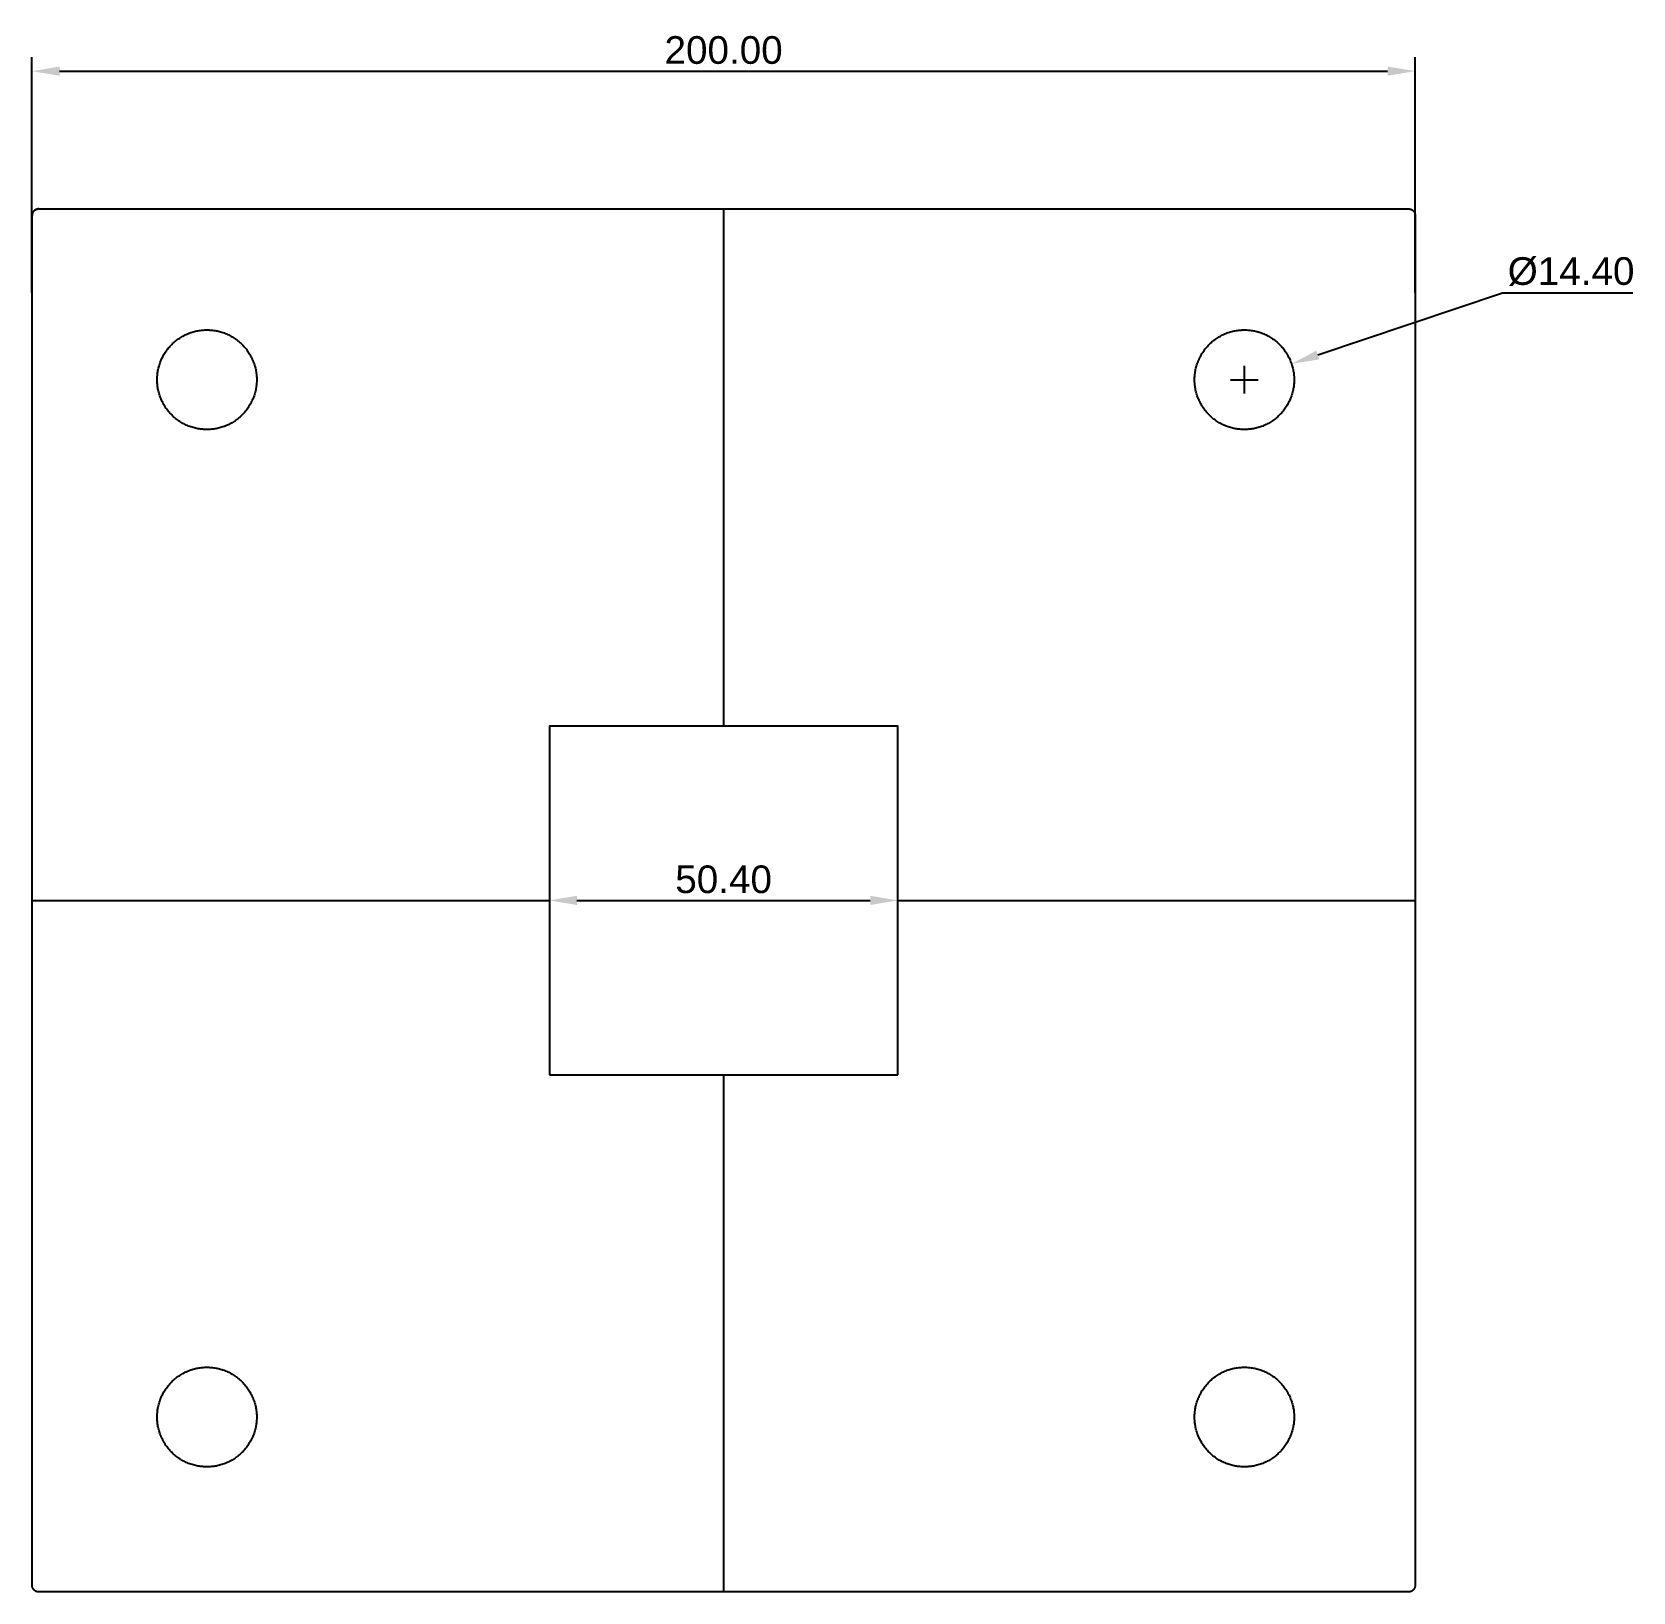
# Model space of a CAD drawing. Header units: millimetres. Extents: x -100 to 131, y -100 to 125.
import ezdxf

# ---------------------------------------------------------------- set-up
doc = ezdxf.new("R2010")
doc.units = ezdxf.units.MM
doc.layers.add('Défaut', color=178, linetype='Continuous', true_color=0x000000)
doc.layers.add('Mat', color=178, linetype='Continuous', true_color=0x000000)
doc.styles.add('Helvetica Neue Regular', font='HelveticaNeue.ttc')
doc.dimstyles.new('Défaut', dxfattribs={"dimtxt": 4, "dimasz": 4, "dimexe": 2, "dimexo": 2, "dimgap": 1, "dimtad": 1, "dimtoh": 1, "dimzin": 1, "dimdsep": 46, "dimtxsty": 'Helvetica Neue Regular', "dimcen": 2, "dimazin": 1, "dimtfac": 1, "dimtdec": 4, "dimtix": 1, "dimtofl": 0, "dimtmove": 1, "dimatfit": 3, "dimfxl": 4, "dimtolj": 1, "dimtzin": 1, "dimarcsym": 0})

# ---------------------------------------------------------------- blocks, each defined once
blk = doc.blocks.new('*D1')
at = {"layer": 'Defpoints', "color": 0}
for p in [(82.1, 77.47), (68.45, 72.88)]:
    blk.add_point(p, dxfattribs=at)
at = {"layer": 'Défaut', "color": 0, "lineweight": -2}
for p, q in [((112.61, 87.71), (85.89, 78.74)), ((131.44, 87.71), (112.61, 87.71))]:
    blk.add_line(p, q, dxfattribs=at)
at = {"layer": 'Défaut', "color": 0}
for p, q in [((75.28, 73.17), (75.28, 77.17)), ((73.28, 75.17), (77.28, 75.17))]:
    blk.add_line(p, q, dxfattribs=at)
blk.add_solid([(85.68, 79.37), (86.11, 78.11), (82.1, 77.47)], dxfattribs=at)
at = {"layer": 'Défaut', "color": 0, "insert": (122.52, 90.81), "char_height": 4, "attachment_point": 5, "style": 'Helvetica Neue Regular'}
blk.add_mtext('\\A1;Ø14.40', dxfattribs=at)
blk = doc.blocks.new('*D2')
at = {"layer": 'Defpoints', "color": 0}
for p in [(-25.22, -0.12), (25.18, -0.12), (25.18, -0.12)]:
    blk.add_point(p, dxfattribs=at)
at = {"layer": 'Défaut', "color": 0, "lineweight": -2}
for p, q in [((-25.22, 1.88), (-25.22, 1.88)), ((25.18, 1.88), (25.18, 1.88)), ((-21.22, -0.12), (21.18, -0.12))]:
    blk.add_line(p, q, dxfattribs=at)
at = {"layer": 'Défaut', "color": 0}
for points in [[(-21.22, 0.55), (-21.22, -0.79), (-25.22, -0.12)], [(21.18, -0.79), (21.18, 0.55), (25.18, -0.12)]]:
    blk.add_solid(points, dxfattribs=at)
at = {"layer": 'Défaut', "color": 0, "insert": (-0.02, 2.91), "char_height": 4, "attachment_point": 5, "style": 'Helvetica Neue Regular'}
blk.add_mtext('\\A1;50.40', dxfattribs=at)
blk = doc.blocks.new('*D3')
at = {"layer": 'Defpoints', "color": 0}
for p in [(99.98, 119.79), (-100.02, 85.8), (99.98, 85.8)]:
    blk.add_point(p, dxfattribs=at)
at = {"layer": 'Défaut', "color": 0, "lineweight": -2}
for p, q in [((-100.02, 87.8), (-100.02, 121.79)), ((99.98, 87.8), (99.98, 121.79)), ((-96.02, 119.79), (95.98, 119.79))]:
    blk.add_line(p, q, dxfattribs=at)
at = {"layer": 'Défaut', "color": 0}
for points in [[(-96.02, 120.46), (-96.02, 119.13), (-100.02, 119.79)], [(95.98, 119.13), (95.98, 120.46), (99.98, 119.79)]]:
    blk.add_solid(points, dxfattribs=at)
at = {"layer": 'Défaut', "color": 0, "insert": (-0.02, 122.82), "char_height": 4, "attachment_point": 5, "style": 'Helvetica Neue Regular'}
blk.add_mtext('\\A1;200.00', dxfattribs=at)

msp = doc.modelspace()

# ---------------------------------------------------------------- linework, layer by layer
at = {"layer": 'Mat'}
for p, q in [((-0.017, 99.88, -2220.853), (-0.017, 25.08, -2220.853)), ((-0.017, 99.88, -2225.853), (-0.017, 25.08, -2225.853)), ((-100.017, -0.12, -2220.853), (-25.217, -0.12, -2220.853)), ((-100.017, -0.12, -2225.853), (-25.217, -0.12, -2225.853)), ((25.183, -0.12, -2220.853), (99.983, -0.12, -2220.853)), ((25.183, -0.12, -2225.853), (99.983, -0.12, -2225.853)), ((-0.017, -25.32, -2220.853), (-0.017, -100.12, -2220.853)), ((-0.017, -25.32, -2225.853), (-0.017, -100.12, -2225.853))]:
    msp.add_line(p, q, dxfattribs=at)
for points, weights in [([(-100.017, 98.88, -2220.853), (-100.017, 99.88, -2220.853), (-99.017, 99.88, -2220.853)], [1, 0.707106781187, 1]), ([(-100.017, 98.88, -2225.853), (-100.017, 99.88, -2225.853), (-99.017, 99.88, -2225.853)], [1, 0.707106781187, 1]), ([(-99.017, 99.88, -2223.353), (-100.017, 99.88, -2223.353), (-100.017, 98.88, -2223.353)], [1, 0.707106781187, 1]), ([(98.983, 99.88, -2220.853), (99.983, 99.88, -2220.853), (99.983, 98.88, -2220.853)], [1, 0.707106781187, 1]), ([(98.983, 99.88, -2225.853), (99.983, 99.88, -2225.853), (99.983, 98.88, -2225.853)], [1, 0.707106781187, 1]), ([(98.983, 99.88, -2223.353), (99.983, 99.88, -2223.353), (99.983, 98.88, -2223.353)], [1, 0.707106781187, 1]), ([(-99.017, -100.12, -2220.853), (-100.017, -100.12, -2220.853), (-100.017, -99.12, -2220.853)], [1, 0.707106781187, 1]), ([(-99.017, -100.12, -2225.853), (-100.017, -100.12, -2225.853), (-100.017, -99.12, -2225.853)], [1, 0.707106781187, 1]), ([(-99.017, -100.12, -2223.353), (-100.017, -100.12, -2223.353), (-100.017, -99.12, -2223.353)], [1, 0.707106781187, 1]), ([(99.983, -99.12, -2220.853), (99.983, -100.12, -2220.853), (98.983, -100.12, -2220.853)], [1, 0.707106781186, 1]), ([(99.983, -99.12, -2225.853), (99.983, -100.12, -2225.853), (98.983, -100.12, -2225.853)], [1, 0.707106781186, 1]), ([(99.983, -99.12, -2223.353), (99.983, -100.12, -2223.353), (98.983, -100.12, -2223.353)], [1, 0.707106781186, 1])]:
    msp.add_rational_spline(points, weights, degree=2, dxfattribs=at)
for points in [[(-99.724, 99.587, -2220.853), (-99.724, 99.587, -2223.353), (-99.724, 99.587, -2225.853)], [(-99.017, 99.88, -2220.853), (-0.017, 99.88, -2220.853), (98.983, 99.88, -2220.853)], [(-99.017, 99.88, -2225.853), (-0.017, 99.88, -2225.853), (98.983, 99.88, -2225.853)], [(-99.017, 99.88, -2220.853), (-99.017, 99.88, -2223.353), (-99.017, 99.88, -2225.853)], [(-99.017, 99.88, -2223.353), (-0.017, 99.88, -2223.353), (98.983, 99.88, -2223.353)], [(-0.017, 99.88, -2220.853), (-0.017, 99.88, -2223.353), (-0.017, 99.88, -2225.853)], [(98.983, 99.88, -2225.853), (98.983, 99.88, -2223.353), (98.983, 99.88, -2220.853)], [(99.691, 99.587, -2225.853), (99.691, 99.587, -2223.353), (99.691, 99.587, -2220.853)], [(-100.017, -99.12, -2220.853), (-100.017, -0.12, -2220.853), (-100.017, 98.88, -2220.853)], [(-100.017, -99.12, -2225.853), (-100.017, -0.12, -2225.853), (-100.017, 98.88, -2225.853)], [(-100.017, 98.88, -2220.853), (-100.017, 98.88, -2223.353), (-100.017, 98.88, -2225.853)], [(-100.017, -99.12, -2223.353), (-100.017, -0.12, -2223.353), (-100.017, 98.88, -2223.353)], [(99.983, 98.88, -2220.853), (99.983, -0.12, -2220.853), (99.983, -99.12, -2220.853)], [(99.983, 98.88, -2225.853), (99.983, -0.12, -2225.853), (99.983, -99.12, -2225.853)], [(99.983, 98.88, -2225.853), (99.983, 98.88, -2223.353), (99.983, 98.88, -2220.853)], [(99.983, 98.88, -2223.353), (99.983, -0.12, -2223.353), (99.983, -99.12, -2223.353)], [(-74.724, 82.373, -2220.853), (-74.724, 82.373, -2223.353), (-74.724, 82.373, -2225.853)], [(75.276, 82.373, -2220.853), (75.276, 82.373, -2223.353), (75.276, 82.373, -2225.853)], [(-81.924, 75.173, -2220.853), (-81.924, 75.173, -2223.353), (-81.924, 75.173, -2225.853)], [(-67.524, 75.173, -2220.853), (-67.524, 75.173, -2223.353), (-67.524, 75.173, -2225.853)], [(68.076, 75.173, -2220.853), (68.076, 75.173, -2223.353), (68.076, 75.173, -2225.853)], [(82.476, 75.173, -2220.853), (82.476, 75.173, -2223.353), (82.476, 75.173, -2225.853)], [(-74.724, 67.973, -2220.853), (-74.724, 67.973, -2223.353), (-74.724, 67.973, -2225.853)], [(75.276, 67.973, -2220.853), (75.276, 67.973, -2223.353), (75.276, 67.973, -2225.853)], [(25.183, 25.08, -2220.853), (-0.017, 25.08, -2220.853), (-25.217, 25.08, -2220.853)], [(-25.217, 25.08, -2220.853), (-25.217, -0.12, -2220.853), (-25.217, -25.32, -2220.853)], [(25.183, 25.08, -2225.853), (-0.017, 25.08, -2225.853), (-25.217, 25.08, -2225.853)], [(-25.217, 25.08, -2225.853), (-25.217, -0.12, -2225.853), (-25.217, -25.32, -2225.853)], [(-25.217, 25.08, -2225.853), (-25.217, 25.08, -2223.353), (-25.217, 25.08, -2220.853)], [(25.183, 25.08, -2221.965), (-0.017, 25.08, -2221.965), (-25.217, 25.08, -2221.965)], [(-25.217, 25.08, -2221.965), (-25.217, -0.12, -2221.965), (-25.217, -25.32, -2221.965)], [(-0.017, 25.08, -2225.853), (-0.017, 25.08, -2223.353), (-0.017, 25.08, -2220.853)], [(25.183, -25.32, -2220.853), (25.183, -0.12, -2220.853), (25.183, 25.08, -2220.853)], [(25.183, -25.32, -2225.853), (25.183, -0.12, -2225.853), (25.183, 25.08, -2225.853)], [(25.183, 25.08, -2225.853), (25.183, 25.08, -2223.353), (25.183, 25.08, -2220.853)], [(25.183, -25.32, -2221.965), (25.183, -0.12, -2221.965), (25.183, 25.08, -2221.965)], [(-100.017, -0.12, -2220.853), (-100.017, -0.12, -2223.353), (-100.017, -0.12, -2225.853)], [(-25.217, -0.12, -2225.853), (-25.217, -0.12, -2223.353), (-25.217, -0.12, -2220.853)], [(25.183, -0.12, -2225.853), (25.183, -0.12, -2223.353), (25.183, -0.12, -2220.853)], [(99.983, -0.12, -2220.853), (99.983, -0.12, -2223.353), (99.983, -0.12, -2225.853)], [(-25.217, -25.32, -2220.853), (-0.017, -25.32, -2220.853), (25.183, -25.32, -2220.853)], [(-25.217, -25.32, -2225.853), (-0.017, -25.32, -2225.853), (25.183, -25.32, -2225.853)], [(-25.217, -25.32, -2225.853), (-25.217, -25.32, -2223.353), (-25.217, -25.32, -2220.853)], [(-25.217, -25.32, -2221.965), (-0.017, -25.32, -2221.965), (25.183, -25.32, -2221.965)], [(-0.017, -25.32, -2225.853), (-0.017, -25.32, -2223.353), (-0.017, -25.32, -2220.853)], [(25.183, -25.32, -2225.853), (25.183, -25.32, -2223.353), (25.183, -25.32, -2220.853)], [(-74.724, -67.627, -2220.853), (-74.724, -67.627, -2223.353), (-74.724, -67.627, -2225.853)], [(75.276, -67.627, -2220.853), (75.276, -67.627, -2223.353), (75.276, -67.627, -2225.853)], [(-81.924, -74.827, -2220.853), (-81.924, -74.827, -2223.353), (-81.924, -74.827, -2225.853)], [(-67.524, -74.827, -2220.853), (-67.524, -74.827, -2223.353), (-67.524, -74.827, -2225.853)], [(68.076, -74.827, -2220.853), (68.076, -74.827, -2223.353), (68.076, -74.827, -2225.853)], [(82.476, -74.827, -2220.853), (82.476, -74.827, -2223.353), (82.476, -74.827, -2225.853)], [(-74.724, -82.027, -2220.853), (-74.724, -82.027, -2223.353), (-74.724, -82.027, -2225.853)], [(75.276, -82.027, -2220.853), (75.276, -82.027, -2223.353), (75.276, -82.027, -2225.853)], [(-100.017, -99.12, -2225.853), (-100.017, -99.12, -2223.353), (-100.017, -99.12, -2220.853)], [(99.983, -99.12, -2225.853), (99.983, -99.12, -2223.353), (99.983, -99.12, -2220.853)], [(-99.724, -99.827, -2225.853), (-99.724, -99.827, -2223.353), (-99.724, -99.827, -2220.853)], [(-99.017, -100.12, -2225.853), (-99.017, -100.12, -2223.353), (-99.017, -100.12, -2220.853)], [(98.983, -100.12, -2220.853), (-0.017, -100.12, -2220.853), (-99.017, -100.12, -2220.853)], [(98.983, -100.12, -2225.853), (-0.017, -100.12, -2225.853), (-99.017, -100.12, -2225.853)], [(98.983, -100.12, -2223.353), (-0.017, -100.12, -2223.353), (-99.017, -100.12, -2223.353)], [(-0.017, -100.12, -2220.853), (-0.017, -100.12, -2223.353), (-0.017, -100.12, -2225.853)], [(98.983, -100.12, -2225.853), (98.983, -100.12, -2223.353), (98.983, -100.12, -2220.853)], [(99.691, -99.827, -2225.853), (99.691, -99.827, -2223.353), (99.691, -99.827, -2220.853)]]:
    msp.add_open_spline(points, degree=2, dxfattribs=at)
for points in [[(-67.524, 75.173, -2220.853), (-67.524, 82.373, -2220.853), (-74.724, 82.373, -2220.853), (-81.924, 82.373, -2220.853), (-81.924, 75.173, -2220.853), (-81.924, 67.973, -2220.853), (-74.724, 67.973, -2220.853), (-67.524, 67.973, -2220.853), (-67.524, 75.173, -2220.853)], [(-67.524, 75.173, -2225.853), (-67.524, 82.373, -2225.853), (-74.724, 82.373, -2225.853), (-81.924, 82.373, -2225.853), (-81.924, 75.173, -2225.853), (-81.924, 67.973, -2225.853), (-74.724, 67.973, -2225.853), (-67.524, 67.973, -2225.853), (-67.524, 75.173, -2225.853)], [(82.476, 75.173, -2220.853), (82.476, 82.373, -2220.853), (75.276, 82.373, -2220.853), (68.076, 82.373, -2220.853), (68.076, 75.173, -2220.853), (68.076, 67.973, -2220.853), (75.276, 67.973, -2220.853), (82.476, 67.973, -2220.853), (82.476, 75.173, -2220.853)], [(82.476, 75.173, -2225.853), (82.476, 82.373, -2225.853), (75.276, 82.373, -2225.853), (68.076, 82.373, -2225.853), (68.076, 75.173, -2225.853), (68.076, 67.973, -2225.853), (75.276, 67.973, -2225.853), (82.476, 67.973, -2225.853), (82.476, 75.173, -2225.853)], [(-67.524, -74.827, -2220.853), (-67.524, -67.627, -2220.853), (-74.724, -67.627, -2220.853), (-81.924, -67.627, -2220.853), (-81.924, -74.827, -2220.853), (-81.924, -82.027, -2220.853), (-74.724, -82.027, -2220.853), (-67.524, -82.027, -2220.853), (-67.524, -74.827, -2220.853)], [(-67.524, -74.827, -2225.853), (-67.524, -67.627, -2225.853), (-74.724, -67.627, -2225.853), (-81.924, -67.627, -2225.853), (-81.924, -74.827, -2225.853), (-81.924, -82.027, -2225.853), (-74.724, -82.027, -2225.853), (-67.524, -82.027, -2225.853), (-67.524, -74.827, -2225.853)], [(82.476, -74.827, -2220.853), (82.476, -67.627, -2220.853), (75.276, -67.627, -2220.853), (68.076, -67.627, -2220.853), (68.076, -74.827, -2220.853), (68.076, -82.027, -2220.853), (75.276, -82.027, -2220.853), (82.476, -82.027, -2220.853), (82.476, -74.827, -2220.853)], [(82.476, -74.827, -2225.853), (82.476, -67.627, -2225.853), (75.276, -67.627, -2225.853), (68.076, -67.627, -2225.853), (68.076, -74.827, -2225.853), (68.076, -82.027, -2225.853), (75.276, -82.027, -2225.853), (82.476, -82.027, -2225.853), (82.476, -74.827, -2225.853)]]:
    msp.add_rational_spline(points, [1, 0.707106781187, 1, 0.707106781187, 1, 0.707106781187, 1, 0.707106781187, 1], degree=2, knots=[-45.2389342, -45.2389342, -45.2389342, -33.9292007, -33.9292007, -22.6194671, -22.6194671, -11.3097336, -11.3097336, 0, 0, 0], dxfattribs=at)

# ---------------------------------------------------------------- dimensions: what is measured, and where the dimension line sits
at = {"layer": 'Défaut'}
for base, p1, p2, picture, middle in [((99.983, 119.793, -2220.853), (-100.017, 85.802, -2220.853), (99.983, 85.802, -2220.853), '*D3', (-0.017, 122.824, -2220.853)), ((25.183, -0.12, -2220.853), (-25.217, -0.12, -2220.853), (25.183, -0.12, -2220.853), '*D2', (-0.017, 2.911, -2220.853))]:
    dim = msp.add_linear_dim(base=base, p1=p1, p2=p2, dimstyle='Défaut', override={"dimtxt": 4, "dimasz": 4, "dimexe": 2, "dimexo": 2, "dimgap": 1, "dimtad": 1, "dimtih": 0, "dimtoh": 0, "dimdec": 2, "dimzin": 1, "dimtxsty": 'Helvetica Neue Regular', "dimsah": 0, "dimcen": 2, "dimadec": 2, "dimazin": 1, "dimtix": 0, "dimtmove": 0, "dimfxl": 4, "dimtzin": 1}, dxfattribs=at)
    dim.commit()
    dim.dimension.update_dxf_attribs({"geometry": picture, "text_midpoint": middle})
dim = msp.add_diameter_dim_2p(p1=(68.451, 72.88, -2225.853), p2=(82.102, 77.466, -2225.853), text='Ø14.40', dimstyle='Défaut', override={"dimscale": 1, "dimasz": 4, "dimtad": 1, "dimtih": 0, "dimtoh": 1, "dimlfac": 1, "dimtxsty": 'Helvetica Neue Regular', "dimsah": 0}, dxfattribs=at)
dim.commit()
dim.dimension.update_dxf_attribs({"geometry": '*D1', "text_midpoint": (112.606, 87.713, -2225.853), "dimtype": 163})

doc.saveas('drawing.dxf')
